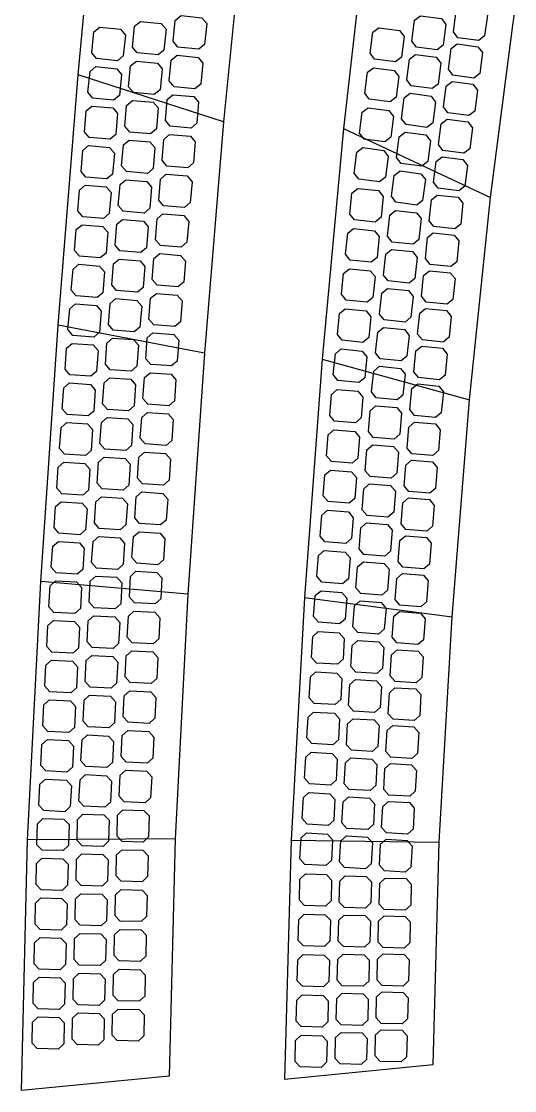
# Model space of a CAD drawing. Header units: millimetres. Extents: x 19106 to 24547, y 13072 to 17462.
# Drawn here: x 22731.7 to 22926.8, y 15265.7 to 15688.3 of the extents above; entities that cross this region are included whole.
import ezdxf

# ---------------------------------------------------------------- set-up
doc = ezdxf.new("R2010")
doc.units = ezdxf.units.MM
doc.header["$LTSCALE"] = 100
doc.header["$MEASUREMENT"] = 0
doc.layers.add('Default', color=7, linetype='Continuous')
doc.layers.add('PV CELL', color=1, linetype='Continuous')

msp = doc.modelspace()

# ---------------------------------------------------------------- linework, layer by layer
at = {"layer": 'Default'}
for points in [[(22754.17, 15667.15), (22763.01, 15762.26)], [(22820.17, 15734.39), (22811.7, 15648.66)], [(22869.03, 15732.95), (22859.15, 15646)], [(22917.2, 15618.68), (22926.11, 15686.79), (22926.8, 15691.28)], [(22746.28, 15568.26), (22754.17, 15667.15)], [(22811.7, 15648.66), (22754.17, 15667.15)], [(22811.7, 15648.66), (22754.17, 15667.15)], [(22811.7, 15648.66), (22804.1, 15557.25)], [(22859.15, 15646), (22850.73, 15554.89)], [(22859.15, 15646), (22917.2, 15618.68)], [(22859.15, 15646), (22917.2, 15618.68)], [(22909, 15538.78), (22917.2, 15618.68)], [(22739.41, 15466.99), (22746.28, 15568.26)], [(22804.1, 15557.25), (22746.28, 15568.26)], [(22804.1, 15557.25), (22746.28, 15568.26)], [(22804.1, 15557.25), (22797.49, 15462)], [(22850.73, 15554.89), (22843.67, 15460.61)], [(22850.73, 15554.89), (22909, 15538.78)], [(22850.73, 15554.89), (22909, 15538.78)], [(22902.15, 15452.99), (22909, 15538.78)], [(22734.19, 15364.86), (22739.41, 15466.99)], [(22797.49, 15462), (22739.41, 15466.99)], [(22797.49, 15462), (22739.41, 15466.99)], [(22797.49, 15462), (22792.51, 15365.28)], [(22843.67, 15460.61), (22838.36, 15364.71)], [(22843.67, 15460.61), (22902.15, 15452.99)], [(22843.67, 15460.61), (22902.15, 15452.99)], [(22896.99, 15363.96), (22902.15, 15452.99)], [(22731.72, 15265.73), (22734.19, 15364.86)], [(22792.51, 15365.28), (22734.19, 15364.86)], [(22792.51, 15365.28), (22734.19, 15364.86)], [(22792.51, 15365.28), (22790.18, 15271.4)], [(22838.36, 15364.71), (22835.75, 15270.31)], [(22838.36, 15364.71), (22896.99, 15363.96)], [(22838.36, 15364.71), (22896.99, 15363.96)], [(22894.62, 15276.07), (22896.99, 15363.96)], [(22835.75, 15270.31), (22894.62, 15276.07)], [(22790.18, 15271.4), (22731.72, 15265.73)]]:
    msp.add_lwpolyline(points, dxfattribs=at)
at = {"layer": 'PV CELL'}
for points in [[(22904.36, 15681.9), (22902.56, 15684.26), (22903.64, 15692.49), (22906, 15694.3), (22914.23, 15693.21), (22916.04, 15690.85), (22914.95, 15682.62), (22912.59, 15680.82), (22904.36, 15681.9)], [(22787.04, 15687.5), (22788.93, 15685.2), (22788.11, 15676.94), (22785.81, 15675.06), (22777.55, 15675.87), (22775.67, 15678.17), (22776.49, 15686.43), (22778.78, 15688.31), (22787.04, 15687.5)], [(22803.13, 15689.8), (22805.01, 15687.5), (22804.19, 15679.24), (22801.9, 15677.36), (22793.64, 15678.17), (22791.75, 15680.47), (22792.57, 15688.73), (22794.87, 15690.61), (22803.13, 15689.8)], [(22887.96, 15678.19), (22886.15, 15680.55), (22887.24, 15688.78), (22889.59, 15690.58), (22897.82, 15689.5), (22899.63, 15687.14), (22898.54, 15678.91), (22896.18, 15677.1), (22887.96, 15678.19)], [(22770.97, 15685.25), (22772.85, 15682.95), (22772.03, 15674.69), (22769.74, 15672.81), (22761.48, 15673.62), (22759.59, 15675.92), (22760.41, 15684.18), (22762.71, 15686.06), (22770.97, 15685.25)], [(22871.41, 15673.45), (22869.61, 15675.81), (22870.7, 15684.04), (22873.05, 15685.84), (22881.28, 15684.76), (22883.09, 15682.4), (22882, 15674.17), (22879.64, 15672.36), (22871.41, 15673.45)], [(22902.4, 15667.04), (22900.59, 15669.39), (22901.68, 15677.62), (22904.03, 15679.43), (22912.26, 15678.34), (22914.07, 15675.98), (22912.98, 15667.75), (22910.62, 15665.95), (22902.4, 15667.04)], [(22801.58, 15674.13), (22803.46, 15671.83), (22802.64, 15663.57), (22800.35, 15661.69), (22792.09, 15662.5), (22790.2, 15664.8), (22791.02, 15673.06), (22793.32, 15674.94), (22801.58, 15674.13)], [(22885.93, 15662.86), (22884.12, 15665.21), (22885.21, 15673.44), (22887.57, 15675.25), (22895.8, 15674.16), (22897.6, 15671.8), (22896.51, 15663.57), (22894.16, 15661.77), (22885.93, 15662.86)], [(22769.42, 15669.63), (22771.31, 15667.34), (22770.49, 15659.08), (22768.19, 15657.19), (22759.93, 15658.01), (22758.05, 15660.31), (22758.87, 15668.57), (22761.16, 15670.45), (22769.42, 15669.63)], [(22785.5, 15671.85), (22787.38, 15669.56), (22786.57, 15661.3), (22784.27, 15659.42), (22776.01, 15660.23), (22774.13, 15662.53), (22774.94, 15670.79), (22777.24, 15672.67), (22785.5, 15671.85)], [(22869.32, 15657.65), (22867.52, 15660), (22868.61, 15668.23), (22870.96, 15670.04), (22879.19, 15668.95), (22881, 15666.59), (22879.91, 15658.37), (22877.55, 15656.56), (22869.32, 15657.65)], [(22900.43, 15652.17), (22898.62, 15654.52), (22899.71, 15662.75), (22902.07, 15664.56), (22910.3, 15663.47), (22912.1, 15661.11), (22911.02, 15652.89), (22908.66, 15651.08), (22900.43, 15652.17)], [(22799.91, 15658.63), (22801.83, 15656.36), (22801.14, 15648.09), (22798.87, 15646.17), (22790.6, 15646.86), (22788.68, 15649.13), (22789.37, 15657.4), (22791.64, 15659.32), (22799.91, 15658.63)], [(22883.9, 15647.52), (22882.09, 15649.88), (22883.18, 15658.11), (22885.54, 15659.91), (22893.77, 15658.82), (22895.57, 15656.47), (22894.49, 15648.24), (22892.13, 15646.43), (22883.9, 15647.52)], [(22767.87, 15654.18), (22769.79, 15651.92), (22769.1, 15643.65), (22766.84, 15641.73), (22758.57, 15642.42), (22756.65, 15644.68), (22757.33, 15652.95), (22759.6, 15654.87), (22767.87, 15654.18)], [(22783.89, 15656.38), (22785.81, 15654.12), (22785.12, 15645.84), (22782.85, 15643.93), (22774.58, 15644.61), (22772.66, 15646.88), (22773.35, 15655.15), (22775.62, 15657.07), (22783.89, 15656.38)], [(22867.23, 15641.84), (22865.43, 15644.2), (22866.52, 15652.43), (22868.87, 15654.23), (22877.1, 15653.15), (22878.91, 15650.79), (22877.82, 15642.56), (22875.46, 15640.75), (22867.23, 15641.84)], [(22898.46, 15637.3), (22896.66, 15639.66), (22897.75, 15647.88), (22900.1, 15649.69), (22908.33, 15648.6), (22910.14, 15646.25), (22909.05, 15638.02), (22906.69, 15636.21), (22898.46, 15637.3)], [(22782.59, 15640.72), (22784.5, 15638.45), (22783.82, 15630.18), (22781.55, 15628.26), (22773.28, 15628.95), (22771.36, 15631.22), (22772.05, 15639.49), (22774.31, 15641.41), (22782.59, 15640.72)], [(22798.6, 15642.94), (22800.52, 15640.67), (22799.83, 15632.4), (22797.57, 15630.48), (22789.3, 15631.17), (22787.38, 15633.43), (22788.06, 15641.7), (22790.33, 15643.62), (22798.6, 15642.94)], [(22881.87, 15632.18), (22880.07, 15634.54), (22881.15, 15642.77), (22883.51, 15644.58), (22891.74, 15643.49), (22893.55, 15641.13), (22892.46, 15632.9), (22890.1, 15631.09), (22881.87, 15632.18)], [(22766.57, 15638.55), (22768.49, 15636.28), (22767.8, 15628.01), (22765.54, 15626.09), (22757.27, 15626.78), (22755.35, 15629.05), (22756.04, 15637.32), (22758.3, 15639.24), (22766.57, 15638.55)], [(22865.14, 15626.04), (22863.34, 15628.39), (22864.43, 15636.62), (22866.78, 15638.43), (22875.01, 15637.34), (22876.82, 15634.98), (22875.73, 15626.76), (22873.37, 15624.95), (22865.14, 15626.04)], [(22896.5, 15622.43), (22894.69, 15624.79), (22895.78, 15633.02), (22898.14, 15634.82), (22906.36, 15633.74), (22908.17, 15631.38), (22907.08, 15623.15), (22904.73, 15621.34), (22896.5, 15622.43)], [(22879.84, 15616.85), (22878.04, 15619.2), (22879.13, 15627.43), (22881.48, 15629.24), (22889.71, 15628.15), (22891.52, 15625.79), (22890.43, 15617.56), (22888.07, 15615.76), (22879.84, 15616.85)], [(22781.28, 15625.06), (22783.2, 15622.79), (22782.51, 15614.52), (22780.25, 15612.6), (22771.98, 15613.29), (22770.06, 15615.55), (22770.75, 15623.83), (22773.01, 15625.74), (22781.28, 15625.06)], [(22797.3, 15627.24), (22799.22, 15624.98), (22798.53, 15616.7), (22796.26, 15614.79), (22787.99, 15615.47), (22786.07, 15617.74), (22786.76, 15626.01), (22789.03, 15627.93), (22797.3, 15627.24)], [(22765.27, 15622.91), (22767.19, 15620.65), (22766.5, 15612.38), (22764.24, 15610.46), (22755.97, 15611.15), (22754.05, 15613.41), (22754.74, 15621.68), (22757, 15623.6), (22765.27, 15622.91)], [(22863.45, 15609.88), (22861.57, 15612.18), (22862.42, 15620.44), (22864.73, 15622.31), (22872.98, 15621.47), (22874.86, 15619.16), (22874.01, 15610.91), (22871.71, 15609.03), (22863.45, 15609.88)], [(22894.9, 15607.22), (22893.02, 15609.52), (22893.87, 15617.78), (22896.17, 15619.65), (22904.43, 15618.8), (22906.31, 15616.5), (22905.46, 15608.24), (22903.15, 15606.37), (22894.9, 15607.22)], [(22795.99, 15611.55), (22797.91, 15609.28), (22797.22, 15601.01), (22794.96, 15599.09), (22786.69, 15599.78), (22784.77, 15602.05), (22785.45, 15610.32), (22787.72, 15612.24), (22795.99, 15611.55)], [(22878.41, 15601.13), (22876.54, 15603.44), (22877.39, 15611.69), (22879.69, 15613.57), (22887.95, 15612.72), (22889.82, 15610.42), (22888.97, 15602.16), (22886.67, 15600.29), (22878.41, 15601.13)], [(22763.97, 15607.28), (22765.89, 15605.01), (22765.2, 15596.74), (22762.94, 15594.82), (22754.67, 15595.51), (22752.75, 15597.78), (22753.44, 15606.05), (22755.7, 15607.97), (22763.97, 15607.28)], [(22779.98, 15609.39), (22781.9, 15607.13), (22781.21, 15598.86), (22778.95, 15596.94), (22770.67, 15597.62), (22768.76, 15599.89), (22769.44, 15608.16), (22771.71, 15610.08), (22779.98, 15609.39)], [(22861.82, 15594.02), (22859.95, 15596.32), (22860.79, 15604.58), (22863.1, 15606.46), (22871.35, 15605.61), (22873.23, 15603.3), (22872.38, 15595.05), (22870.08, 15593.17), (22861.82, 15594.02)], [(22893.37, 15592.3), (22891.49, 15594.6), (22892.34, 15602.86), (22894.64, 15604.73), (22902.9, 15603.88), (22904.77, 15601.58), (22903.93, 15593.32), (22901.62, 15591.45), (22893.37, 15592.3)], [(22778.68, 15593.73), (22780.6, 15591.46), (22779.91, 15583.19), (22777.64, 15581.27), (22769.37, 15581.96), (22767.45, 15584.23), (22768.14, 15592.5), (22770.41, 15594.42), (22778.68, 15593.73)], [(22794.69, 15595.86), (22796.61, 15593.59), (22795.92, 15585.32), (22793.65, 15583.4), (22785.38, 15584.09), (22783.46, 15586.35), (22784.15, 15594.63), (22786.42, 15596.54), (22794.69, 15595.86)], [(22876.83, 15585.75), (22874.96, 15588.05), (22875.81, 15596.31), (22878.11, 15598.18), (22886.37, 15597.33), (22888.24, 15595.03), (22887.39, 15586.77), (22885.09, 15584.9), (22876.83, 15585.75)], [(22762.67, 15591.64), (22764.59, 15589.38), (22763.9, 15581.11), (22761.64, 15579.19), (22753.37, 15579.88), (22751.45, 15582.14), (22752.14, 15590.41), (22754.4, 15592.33), (22762.67, 15591.64)], [(22860.19, 15578.16), (22858.32, 15580.46), (22859.17, 15588.72), (22861.47, 15590.6), (22869.73, 15589.75), (22871.6, 15587.45), (22870.75, 15579.19), (22868.45, 15577.31), (22860.19, 15578.16)], [(22891.83, 15577.38), (22889.96, 15579.68), (22890.81, 15587.94), (22893.11, 15589.81), (22901.37, 15588.96), (22903.24, 15586.66), (22902.39, 15578.4), (22900.09, 15576.53), (22891.83, 15577.38)], [(22875.25, 15570.36), (22873.38, 15572.66), (22874.23, 15580.92), (22876.53, 15582.79), (22884.79, 15581.94), (22886.66, 15579.64), (22885.81, 15571.38), (22883.51, 15569.51), (22875.25, 15570.36)], [(22777.38, 15578.07), (22779.3, 15575.8), (22778.61, 15567.53), (22776.34, 15565.61), (22768.07, 15566.3), (22766.15, 15568.57), (22766.84, 15576.84), (22769.11, 15578.76), (22777.38, 15578.07)], [(22793.38, 15580.16), (22795.3, 15577.9), (22794.61, 15569.63), (22792.35, 15567.71), (22784.08, 15568.39), (22782.16, 15570.66), (22782.85, 15578.93), (22785.11, 15580.85), (22793.38, 15580.16)], [(22761.37, 15576.01), (22763.29, 15573.74), (22762.61, 15565.47), (22760.34, 15563.55), (22752.07, 15564.24), (22750.15, 15566.51), (22750.84, 15574.78), (22753.1, 15576.7), (22761.37, 15576.01)], [(22858.57, 15562.3), (22856.69, 15564.61), (22857.54, 15572.86), (22859.84, 15574.74), (22868.1, 15573.89), (22869.97, 15571.59), (22869.13, 15563.33), (22866.82, 15561.45), (22858.57, 15562.3)], [(22890.3, 15562.46), (22888.43, 15564.76), (22889.28, 15573.02), (22891.58, 15574.89), (22899.84, 15574.04), (22901.71, 15571.74), (22900.86, 15563.48), (22898.56, 15561.61), (22890.3, 15562.46)], [(22792, 15564.62), (22793.95, 15562.38), (22793.38, 15554.1), (22791.14, 15552.15), (22782.86, 15552.72), (22780.91, 15554.96), (22781.48, 15563.24), (22783.72, 15565.19), (22792, 15564.62)], [(22873.67, 15554.97), (22871.8, 15557.27), (22872.65, 15565.53), (22874.95, 15567.4), (22883.21, 15566.55), (22885.08, 15564.25), (22884.23, 15555.99), (22881.93, 15554.12), (22873.67, 15554.97)], [(22760.09, 15560.52), (22762.04, 15558.28), (22761.46, 15550), (22759.22, 15548.05), (22750.94, 15548.62), (22748.99, 15550.86), (22749.57, 15559.14), (22751.81, 15561.09), (22760.09, 15560.52)], [(22776.04, 15562.55), (22777.99, 15560.31), (22777.42, 15552.03), (22775.18, 15550.08), (22766.9, 15550.65), (22764.95, 15552.89), (22765.52, 15561.17), (22767.76, 15563.12), (22776.04, 15562.55)], [(22856.94, 15546.44), (22855.06, 15548.75), (22855.91, 15557), (22858.21, 15558.88), (22866.47, 15558.03), (22868.34, 15555.73), (22867.5, 15547.47), (22865.19, 15545.6), (22856.94, 15546.44)], [(22888.77, 15547.54), (22886.9, 15549.84), (22887.74, 15558.1), (22890.05, 15559.97), (22898.3, 15559.13), (22900.18, 15556.82), (22899.33, 15548.57), (22897.03, 15546.69), (22888.77, 15547.54)], [(22872.09, 15539.58), (22870.22, 15541.88), (22871.07, 15550.14), (22873.37, 15552.01), (22881.63, 15551.16), (22883.5, 15548.86), (22882.65, 15540.6), (22880.35, 15538.73), (22872.09, 15539.58)], [(22790.91, 15548.91), (22792.86, 15546.67), (22792.29, 15538.39), (22790.05, 15536.44), (22781.77, 15537.01), (22779.82, 15539.25), (22780.39, 15547.53), (22782.63, 15549.48), (22790.91, 15548.91)], [(22759, 15544.86), (22760.95, 15542.62), (22760.38, 15534.34), (22758.14, 15532.39), (22749.86, 15532.97), (22747.91, 15535.21), (22748.48, 15543.49), (22750.72, 15545.44), (22759, 15544.86)], [(22774.96, 15546.87), (22776.91, 15544.63), (22776.33, 15536.35), (22774.09, 15534.4), (22765.81, 15534.97), (22763.86, 15537.22), (22764.44, 15545.5), (22766.68, 15547.45), (22774.96, 15546.87)], [(22887.24, 15532.62), (22885.36, 15534.92), (22886.21, 15543.18), (22888.52, 15545.05), (22896.77, 15544.21), (22898.65, 15541.9), (22897.8, 15533.65), (22895.5, 15531.77), (22887.24, 15532.62)], [(22855.58, 15530.32), (22853.66, 15532.58), (22854.32, 15540.86), (22856.58, 15542.78), (22864.85, 15542.12), (22866.78, 15539.86), (22866.12, 15531.59), (22863.86, 15529.66), (22855.58, 15530.32)], [(22870.9, 15523.92), (22868.97, 15526.18), (22869.63, 15534.45), (22871.9, 15536.38), (22880.17, 15535.72), (22882.09, 15533.46), (22881.43, 15525.18), (22879.17, 15523.26), (22870.9, 15523.92)], [(22773.87, 15531.19), (22775.82, 15528.95), (22775.24, 15520.67), (22773, 15518.72), (22764.72, 15519.3), (22762.77, 15521.54), (22763.35, 15529.82), (22765.59, 15531.77), (22773.87, 15531.19)], [(22789.82, 15533.2), (22791.77, 15530.96), (22791.2, 15522.68), (22788.96, 15520.73), (22780.68, 15521.31), (22778.73, 15523.55), (22779.3, 15531.83), (22781.54, 15533.78), (22789.82, 15533.2)], [(22757.92, 15529.21), (22759.87, 15526.97), (22759.29, 15518.69), (22757.05, 15516.74), (22748.77, 15517.32), (22746.82, 15519.56), (22747.4, 15527.84), (22749.64, 15529.79), (22757.92, 15529.21)], [(22854.31, 15514.43), (22852.39, 15516.69), (22853.05, 15524.96), (22855.31, 15526.89), (22863.58, 15526.23), (22865.51, 15523.97), (22864.85, 15515.7), (22862.59, 15513.77), (22854.31, 15514.43)], [(22886.21, 15517.42), (22884.28, 15519.68), (22884.94, 15527.95), (22887.2, 15529.88), (22895.48, 15529.22), (22897.4, 15526.96), (22896.74, 15518.68), (22894.48, 15516.76), (22886.21, 15517.42)], [(22869.67, 15508.5), (22867.74, 15510.76), (22868.4, 15519.03), (22870.66, 15520.96), (22878.94, 15520.3), (22880.86, 15518.03), (22880.2, 15509.76), (22877.94, 15507.84), (22869.67, 15508.5)], [(22756.83, 15513.56), (22758.78, 15511.32), (22758.21, 15503.04), (22755.97, 15501.09), (22747.69, 15501.67), (22745.74, 15503.91), (22746.31, 15512.19), (22748.55, 15514.14), (22756.83, 15513.56)], [(22772.78, 15515.51), (22774.73, 15513.27), (22774.16, 15504.99), (22771.92, 15503.04), (22763.64, 15503.62), (22761.69, 15505.86), (22762.26, 15514.14), (22764.5, 15516.09), (22772.78, 15515.51)], [(22788.73, 15517.49), (22790.68, 15515.25), (22790.11, 15506.97), (22787.87, 15505.02), (22779.59, 15505.6), (22777.64, 15507.84), (22778.21, 15516.12), (22780.45, 15518.07), (22788.73, 15517.49)], [(22885.01, 15502.47), (22883.09, 15504.73), (22883.75, 15513), (22886.01, 15514.93), (22894.28, 15514.27), (22896.21, 15512.01), (22895.55, 15503.73), (22893.29, 15501.81), (22885.01, 15502.47)], [(22853.04, 15498.54), (22851.12, 15500.8), (22851.78, 15509.07), (22854.04, 15511), (22862.31, 15510.34), (22864.24, 15508.08), (22863.58, 15499.8), (22861.32, 15497.88), (22853.04, 15498.54)], [(22868.44, 15493.07), (22866.51, 15495.34), (22867.17, 15503.61), (22869.43, 15505.54), (22877.71, 15504.87), (22879.63, 15502.61), (22878.97, 15494.34), (22876.71, 15492.41), (22868.44, 15493.07)], [(22787.64, 15501.78), (22789.59, 15499.54), (22789.02, 15491.26), (22786.78, 15489.31), (22778.5, 15489.89), (22776.55, 15492.13), (22777.12, 15500.41), (22779.36, 15502.36), (22787.64, 15501.78)], [(22755.74, 15497.91), (22757.69, 15495.67), (22757.12, 15487.39), (22754.88, 15485.44), (22746.6, 15486.02), (22744.65, 15488.26), (22745.22, 15496.54), (22747.46, 15498.49), (22755.74, 15497.91)], [(22771.69, 15499.83), (22773.64, 15497.59), (22773.07, 15489.31), (22770.83, 15487.36), (22762.55, 15487.94), (22760.6, 15490.18), (22761.17, 15498.46), (22763.41, 15500.41), (22771.69, 15499.83)], [(22883.82, 15487.52), (22881.89, 15489.78), (22882.56, 15498.05), (22884.82, 15499.98), (22893.09, 15499.32), (22895.02, 15497.06), (22894.35, 15488.78), (22892.09, 15486.86), (22883.82, 15487.52)], [(22851.78, 15482.65), (22849.85, 15484.91), (22850.51, 15493.18), (22852.77, 15495.11), (22861.04, 15494.45), (22862.97, 15492.18), (22862.31, 15483.91), (22860.05, 15481.99), (22851.78, 15482.65)], [(22867.2, 15477.65), (22865.28, 15479.91), (22865.94, 15488.19), (22868.2, 15490.11), (22876.47, 15489.45), (22878.4, 15487.19), (22877.74, 15478.92), (22875.48, 15476.99), (22867.2, 15477.65)], [(22770.61, 15484.15), (22772.56, 15481.91), (22771.98, 15473.63), (22769.74, 15471.68), (22761.46, 15472.26), (22759.51, 15474.5), (22760.09, 15482.78), (22762.33, 15484.73), (22770.61, 15484.15)], [(22786.55, 15486.07), (22788.5, 15483.83), (22787.93, 15475.55), (22785.69, 15473.6), (22777.41, 15474.18), (22775.46, 15476.42), (22776.03, 15484.7), (22778.27, 15486.65), (22786.55, 15486.07)], [(22882.63, 15472.57), (22880.7, 15474.83), (22881.36, 15483.1), (22883.62, 15485.03), (22891.9, 15484.37), (22893.82, 15482.11), (22893.16, 15473.83), (22890.9, 15471.91), (22882.63, 15472.57)], [(22754.66, 15482.26), (22756.61, 15480.02), (22756.03, 15471.74), (22753.79, 15469.79), (22745.51, 15470.36), (22743.56, 15472.6), (22744.14, 15480.88), (22746.38, 15482.83), (22754.66, 15482.26)], [(22850.51, 15466.75), (22848.58, 15469.01), (22849.24, 15477.29), (22851.5, 15479.21), (22859.77, 15478.55), (22861.7, 15476.29), (22861.04, 15468.02), (22858.78, 15466.09), (22850.51, 15466.75)], [(22865.97, 15462.23), (22864.05, 15464.49), (22864.71, 15472.77), (22866.97, 15474.69), (22875.24, 15474.03), (22877.17, 15471.77), (22876.51, 15463.5), (22874.25, 15461.57), (22865.97, 15462.23)], [(22769.44, 15468.66), (22771.43, 15466.46), (22771.01, 15458.17), (22768.8, 15456.18), (22760.51, 15456.61), (22758.52, 15458.81), (22758.95, 15467.1), (22761.15, 15469.09), (22769.44, 15468.66)], [(22785.34, 15470.56), (22787.33, 15468.35), (22786.9, 15460.06), (22784.7, 15458.07), (22776.41, 15458.5), (22774.42, 15460.71), (22774.85, 15468.99), (22777.05, 15470.98), (22785.34, 15470.56)], [(22881.43, 15457.62), (22879.51, 15459.88), (22880.17, 15468.15), (22882.43, 15470.08), (22890.7, 15469.42), (22892.63, 15467.16), (22891.97, 15458.89), (22889.71, 15456.96), (22881.43, 15457.62)], [(22753.55, 15466.79), (22755.54, 15464.59), (22755.11, 15456.3), (22752.91, 15454.31), (22744.62, 15454.74), (22742.63, 15456.94), (22743.05, 15465.23), (22745.26, 15467.22), (22753.55, 15466.79)], [(22849.24, 15450.86), (22847.31, 15453.12), (22847.97, 15461.4), (22850.23, 15463.32), (22858.51, 15462.66), (22860.43, 15460.4), (22859.77, 15452.13), (22857.51, 15450.2), (22849.24, 15450.86)], [(22864.74, 15446.81), (22862.81, 15449.07), (22863.48, 15457.35), (22865.74, 15459.27), (22874.01, 15458.61), (22875.94, 15456.35), (22875.27, 15448.08), (22873.01, 15446.15), (22864.74, 15446.81)], [(22784.53, 15454.83), (22786.52, 15452.62), (22786.09, 15444.34), (22783.89, 15442.35), (22775.6, 15442.77), (22773.61, 15444.98), (22774.04, 15453.27), (22776.24, 15455.26), (22784.53, 15454.83)], [(22880.24, 15442.67), (22878.31, 15444.93), (22878.97, 15453.2), (22881.23, 15455.13), (22889.51, 15454.47), (22891.43, 15452.21), (22890.77, 15443.94), (22888.51, 15442.01), (22880.24, 15442.67)], [(22752.74, 15451.13), (22754.73, 15448.92), (22754.3, 15440.63), (22752.1, 15438.64), (22743.81, 15439.07), (22741.82, 15441.28), (22742.25, 15449.56), (22744.45, 15451.55), (22752.74, 15451.13)], [(22768.63, 15452.97), (22770.62, 15450.76), (22770.2, 15442.47), (22767.99, 15440.48), (22759.7, 15440.91), (22757.71, 15443.12), (22758.14, 15451.41), (22760.35, 15453.39), (22768.63, 15452.97)], [(22848.43, 15434.71), (22846.45, 15436.93), (22846.93, 15445.21), (22849.15, 15447.19), (22857.44, 15446.71), (22859.41, 15444.49), (22858.93, 15436.21), (22856.71, 15434.23), (22848.43, 15434.71)], [(22864.02, 15431.13), (22862.05, 15433.35), (22862.53, 15441.63), (22864.75, 15443.61), (22873.03, 15443.13), (22875.01, 15440.91), (22874.53, 15432.62), (22872.31, 15430.65), (22864.02, 15431.13)], [(22783.72, 15439.1), (22785.71, 15436.9), (22785.28, 15428.61), (22783.08, 15426.62), (22774.79, 15427.05), (22772.8, 15429.25), (22773.22, 15437.54), (22775.43, 15439.53), (22783.72, 15439.1)], [(22879.62, 15427.45), (22877.64, 15429.67), (22878.12, 15437.96), (22880.34, 15439.93), (22888.62, 15439.45), (22890.6, 15437.23), (22890.12, 15428.95), (22887.9, 15426.97), (22879.62, 15427.45)], [(22751.93, 15435.46), (22753.92, 15433.25), (22753.5, 15424.96), (22751.29, 15422.98), (22743, 15423.4), (22741.01, 15425.61), (22741.44, 15433.9), (22743.64, 15435.89), (22751.93, 15435.46)], [(22767.83, 15437.27), (22769.82, 15435.07), (22769.39, 15426.78), (22767.18, 15424.79), (22758.89, 15425.21), (22756.9, 15427.42), (22757.33, 15435.71), (22759.54, 15437.7), (22767.83, 15437.27)], [(22847.51, 15418.79), (22845.53, 15421.01), (22846.01, 15429.3), (22848.23, 15431.27), (22856.51, 15430.79), (22858.49, 15428.58), (22858.01, 15420.29), (22855.79, 15418.31), (22847.51, 15418.79)], [(22863.13, 15415.68), (22861.16, 15417.9), (22861.63, 15426.19), (22863.85, 15428.16), (22872.14, 15427.68), (22874.11, 15425.46), (22873.63, 15417.18), (22871.42, 15415.2), (22863.13, 15415.68)], [(22767.02, 15421.58), (22769.01, 15419.37), (22768.58, 15411.08), (22766.37, 15409.09), (22758.09, 15409.52), (22756.1, 15411.72), (22756.52, 15420.01), (22758.73, 15422), (22767.02, 15421.58)], [(22782.91, 15423.38), (22784.9, 15421.17), (22784.47, 15412.88), (22782.27, 15410.89), (22773.98, 15411.32), (22771.99, 15413.53), (22772.41, 15421.82), (22774.62, 15423.8), (22782.91, 15423.38)], [(22878.75, 15412.48), (22876.77, 15414.7), (22877.25, 15422.98), (22879.47, 15424.96), (22887.76, 15424.48), (22889.73, 15422.26), (22889.25, 15413.98), (22887.04, 15412), (22878.75, 15412.48)], [(22751.13, 15419.79), (22753.12, 15417.59), (22752.69, 15409.3), (22750.48, 15407.31), (22742.19, 15407.73), (22740.21, 15409.94), (22740.63, 15418.23), (22742.84, 15420.22), (22751.13, 15419.79)], [(22846.59, 15402.88), (22844.61, 15405.1), (22845.09, 15413.38), (22847.31, 15415.36), (22855.59, 15414.88), (22857.57, 15412.66), (22857.09, 15404.37), (22854.87, 15402.4), (22846.59, 15402.88)], [(22862.24, 15400.24), (22860.26, 15402.46), (22860.74, 15410.74), (22862.96, 15412.72), (22871.25, 15412.24), (22873.22, 15410.02), (22872.74, 15401.73), (22870.52, 15399.76), (22862.24, 15400.24)], [(22877.88, 15397.51), (22875.91, 15399.73), (22876.39, 15408.01), (22878.61, 15409.99), (22886.89, 15409.51), (22888.87, 15407.29), (22888.39, 15399), (22886.17, 15397.03), (22877.88, 15397.51)], [(22750.32, 15404.12), (22752.31, 15401.92), (22751.88, 15393.63), (22749.68, 15391.64), (22741.39, 15392.07), (22739.4, 15394.27), (22739.83, 15402.56), (22742.03, 15404.55), (22750.32, 15404.12)], [(22766.21, 15405.88), (22768.2, 15403.67), (22767.77, 15395.38), (22765.57, 15393.4), (22757.28, 15393.82), (22755.29, 15396.03), (22755.71, 15404.32), (22757.92, 15406.31), (22766.21, 15405.88)], [(22782.1, 15407.65), (22784.09, 15405.45), (22783.66, 15397.16), (22781.46, 15395.17), (22773.17, 15395.6), (22771.18, 15397.8), (22771.6, 15406.09), (22773.81, 15408.08), (22782.1, 15407.65)], [(22845.66, 15386.96), (22843.69, 15389.18), (22844.17, 15397.47), (22846.39, 15399.44), (22854.67, 15398.96), (22856.65, 15396.74), (22856.17, 15388.46), (22853.95, 15386.48), (22845.66, 15386.96)], [(22861.34, 15384.79), (22859.37, 15387.01), (22859.85, 15395.3), (22862.06, 15397.27), (22870.35, 15396.79), (22872.33, 15394.58), (22871.85, 15386.29), (22869.63, 15384.31), (22861.34, 15384.79)], [(22781.29, 15391.93), (22783.28, 15389.72), (22782.85, 15381.43), (22780.65, 15379.44), (22772.36, 15379.87), (22770.37, 15382.07), (22770.79, 15390.36), (22773, 15392.35), (22781.29, 15391.93)], [(22877.02, 15382.54), (22875.04, 15384.75), (22875.52, 15393.04), (22877.74, 15395.01), (22886.02, 15394.53), (22888, 15392.32), (22887.52, 15384.03), (22885.3, 15382.06), (22877.02, 15382.54)], [(22749.51, 15388.45), (22751.5, 15386.25), (22751.07, 15377.96), (22748.87, 15375.97), (22740.58, 15376.4), (22738.59, 15378.6), (22739.02, 15386.89), (22741.22, 15388.88), (22749.51, 15388.45)], [(22765.4, 15390.18), (22767.39, 15387.98), (22766.96, 15379.69), (22764.76, 15377.7), (22756.47, 15378.13), (22754.48, 15380.33), (22754.91, 15388.62), (22757.11, 15390.61), (22765.4, 15390.18)], [(22844.74, 15371.05), (22842.77, 15373.26), (22843.25, 15381.55), (22845.46, 15383.52), (22853.75, 15383.04), (22855.73, 15380.83), (22855.25, 15372.54), (22853.03, 15370.57), (22844.74, 15371.05)], [(22860.45, 15369.35), (22858.47, 15371.57), (22858.95, 15379.85), (22861.17, 15381.83), (22869.46, 15381.35), (22871.43, 15379.13), (22870.95, 15370.85), (22868.73, 15368.87), (22860.45, 15369.35)], [(22876.15, 15367.56), (22874.17, 15369.78), (22874.65, 15378.07), (22876.87, 15380.04), (22885.16, 15379.56), (22887.13, 15377.34), (22886.65, 15369.06), (22884.44, 15367.08), (22876.15, 15367.56)], [(22764.38, 15374.77), (22766.43, 15372.62), (22766.22, 15364.32), (22764.07, 15362.28), (22755.77, 15362.48), (22753.73, 15364.63), (22753.93, 15372.93), (22756.08, 15374.98), (22764.38, 15374.77)], [(22780.21, 15376.49), (22782.25, 15374.34), (22782.05, 15366.04), (22779.9, 15363.99), (22771.6, 15364.2), (22769.55, 15366.35), (22769.76, 15374.65), (22771.91, 15376.69), (22780.21, 15376.49)], [(22748.56, 15373.07), (22750.6, 15370.92), (22750.4, 15362.62), (22748.25, 15360.57), (22739.95, 15360.78), (22737.9, 15362.93), (22738.11, 15371.23), (22740.26, 15373.27), (22748.56, 15373.07)], [(22843.82, 15355.13), (22841.85, 15357.35), (22842.33, 15365.63), (22844.54, 15367.61), (22852.83, 15367.13), (22854.81, 15364.91), (22854.33, 15356.62), (22852.11, 15354.65), (22843.82, 15355.13)], [(22859.55, 15353.91), (22857.58, 15356.12), (22858.06, 15364.41), (22860.28, 15366.38), (22868.56, 15365.91), (22870.54, 15363.69), (22870.06, 15355.4), (22867.84, 15353.43), (22859.55, 15353.91)], [(22875.28, 15352.59), (22873.31, 15354.81), (22873.79, 15363.09), (22876.01, 15365.07), (22884.29, 15364.59), (22886.27, 15362.37), (22885.79, 15354.09), (22883.57, 15352.11), (22875.28, 15352.59)], [(22763.99, 15359.06), (22766.04, 15356.91), (22765.83, 15348.61), (22763.68, 15346.56), (22755.38, 15346.77), (22753.34, 15348.92), (22753.54, 15357.22), (22755.69, 15359.27), (22763.99, 15359.06)], [(22779.82, 15360.75), (22781.86, 15358.59), (22781.66, 15350.3), (22779.51, 15348.25), (22771.21, 15348.45), (22769.16, 15350.61), (22769.37, 15358.9), (22771.52, 15360.95), (22779.82, 15360.75)], [(22748.17, 15357.39), (22750.21, 15355.23), (22750.01, 15346.94), (22747.86, 15344.89), (22739.56, 15345.09), (22737.51, 15347.25), (22737.72, 15355.54), (22739.87, 15357.59), (22748.17, 15357.39)], [(22843.72, 15338.86), (22841.68, 15341.01), (22841.91, 15349.31), (22844.06, 15351.35), (22852.36, 15351.13), (22854.4, 15348.97), (22854.18, 15340.68), (22852.02, 15338.63), (22843.72, 15338.86)], [(22859.49, 15338.11), (22857.44, 15340.26), (22857.67, 15348.56), (22859.82, 15350.6), (22868.12, 15350.38), (22870.16, 15348.22), (22869.94, 15339.92), (22867.78, 15337.88), (22859.49, 15338.11)], [(22875.25, 15337.26), (22873.21, 15339.42), (22873.43, 15347.72), (22875.59, 15349.76), (22883.88, 15349.53), (22885.92, 15347.38), (22885.7, 15339.08), (22883.54, 15337.04), (22875.25, 15337.26)], [(22779.43, 15345), (22781.47, 15342.85), (22781.27, 15334.55), (22779.12, 15332.51), (22770.82, 15332.71), (22768.77, 15334.86), (22768.98, 15343.16), (22771.13, 15345.21), (22779.43, 15345)], [(22747.78, 15341.7), (22749.83, 15339.55), (22749.62, 15331.25), (22747.47, 15329.2), (22739.17, 15329.41), (22737.12, 15331.56), (22737.33, 15339.86), (22739.48, 15341.91), (22747.78, 15341.7)], [(22763.6, 15343.35), (22765.65, 15341.2), (22765.44, 15332.9), (22763.29, 15330.85), (22754.99, 15331.06), (22752.95, 15333.21), (22753.15, 15341.51), (22755.3, 15343.55), (22763.6, 15343.35)], [(22843.29, 15322.92), (22841.25, 15325.08), (22841.47, 15333.37), (22843.63, 15335.42), (22851.93, 15335.19), (22853.97, 15333.04), (22853.75, 15324.74), (22851.59, 15322.7), (22843.29, 15322.92)], [(22859.07, 15322.64), (22857.03, 15324.8), (22857.25, 15333.09), (22859.41, 15335.14), (22867.7, 15334.91), (22869.75, 15332.76), (22869.52, 15324.46), (22867.37, 15322.42), (22859.07, 15322.64)], [(22874.84, 15322.27), (22872.8, 15324.43), (22873.02, 15332.72), (22875.18, 15334.77), (22883.48, 15334.54), (22885.52, 15332.39), (22885.3, 15324.09), (22883.14, 15322.05), (22874.84, 15322.27)], [(22779.04, 15329.26), (22781.08, 15327.11), (22780.88, 15318.81), (22778.73, 15316.76), (22770.43, 15316.97), (22768.38, 15319.12), (22768.59, 15327.42), (22770.74, 15329.47), (22779.04, 15329.26)], [(22747.39, 15326.02), (22749.44, 15323.87), (22749.23, 15315.57), (22747.08, 15313.52), (22738.78, 15313.73), (22736.74, 15315.88), (22736.94, 15324.18), (22739.09, 15326.22), (22747.39, 15326.02)], [(22763.21, 15327.64), (22765.26, 15325.48), (22765.05, 15317.19), (22762.9, 15315.14), (22754.61, 15315.35), (22752.56, 15317.5), (22752.76, 15325.79), (22754.92, 15327.84), (22763.21, 15327.64)], [(22858.65, 15307.18), (22856.61, 15309.33), (22856.83, 15317.63), (22858.99, 15319.67), (22867.29, 15319.45), (22869.33, 15317.29), (22869.1, 15309), (22866.95, 15306.95), (22858.65, 15307.18)], [(22874.44, 15307.28), (22872.4, 15309.43), (22872.62, 15317.73), (22874.78, 15319.77), (22883.07, 15319.55), (22885.11, 15317.39), (22884.89, 15309.1), (22882.73, 15307.05), (22874.44, 15307.28)], [(22842.86, 15306.98), (22840.82, 15309.14), (22841.04, 15317.44), (22843.2, 15319.48), (22851.5, 15319.25), (22853.54, 15317.1), (22853.32, 15308.8), (22851.16, 15306.76), (22842.86, 15306.98)], [(22762.82, 15311.92), (22764.87, 15309.77), (22764.66, 15301.47), (22762.51, 15299.43), (22754.22, 15299.63), (22752.17, 15301.78), (22752.37, 15310.08), (22754.53, 15312.13), (22762.82, 15311.92)], [(22778.65, 15313.52), (22780.69, 15311.37), (22780.49, 15303.07), (22778.34, 15301.02), (22770.04, 15301.23), (22767.99, 15303.38), (22768.2, 15311.68), (22770.35, 15313.72), (22778.65, 15313.52)], [(22747, 15310.33), (22749.05, 15308.18), (22748.84, 15299.88), (22746.69, 15297.84), (22738.39, 15298.04), (22736.35, 15300.19), (22736.55, 15308.49), (22738.7, 15310.54), (22747, 15310.33)], [(22842.43, 15291.05), (22840.39, 15293.2), (22840.61, 15301.5), (22842.77, 15303.54), (22851.07, 15303.32), (22853.11, 15301.16), (22852.89, 15292.86), (22850.73, 15290.82), (22842.43, 15291.05)], [(22858.23, 15291.71), (22856.19, 15293.87), (22856.42, 15302.17), (22858.57, 15304.21), (22866.87, 15303.98), (22868.91, 15301.83), (22868.69, 15293.53), (22866.53, 15291.49), (22858.23, 15291.71)], [(22874.03, 15292.29), (22871.99, 15294.44), (22872.21, 15302.74), (22874.37, 15304.78), (22882.67, 15304.56), (22884.71, 15302.4), (22884.49, 15294.1), (22882.33, 15292.06), (22874.03, 15292.29)], [(22746.61, 15294.65), (22748.66, 15292.5), (22748.45, 15284.2), (22746.3, 15282.15), (22738, 15282.36), (22735.96, 15284.51), (22736.16, 15292.81), (22738.31, 15294.85), (22746.61, 15294.65)], [(22762.43, 15296.21), (22764.48, 15294.06), (22764.28, 15285.76), (22762.12, 15283.72), (22753.83, 15283.92), (22751.78, 15286.07), (22751.98, 15294.37), (22754.14, 15296.42), (22762.43, 15296.21)], [(22778.25, 15297.78), (22780.3, 15295.63), (22780.1, 15287.33), (22777.95, 15285.28), (22769.65, 15285.49), (22767.6, 15287.64), (22767.81, 15295.93), (22769.96, 15297.98), (22778.25, 15297.78)], [(22842, 15275.11), (22839.96, 15277.27), (22840.18, 15285.56), (22842.34, 15287.6), (22850.64, 15287.38), (22852.68, 15285.22), (22852.45, 15276.93), (22850.3, 15274.89), (22842, 15275.11)], [(22857.82, 15276.25), (22855.77, 15278.4), (22856, 15286.7), (22858.15, 15288.74), (22866.45, 15288.52), (22868.49, 15286.36), (22868.27, 15278.07), (22866.11, 15276.02), (22857.82, 15276.25)], [(22873.63, 15277.29), (22871.59, 15279.45), (22871.81, 15287.75), (22873.97, 15289.79), (22882.26, 15289.57), (22884.31, 15287.41), (22884.08, 15279.11), (22881.93, 15277.07), (22873.63, 15277.29)]]:
    msp.add_lwpolyline(points, dxfattribs=at)

doc.saveas('drawing.dxf')
